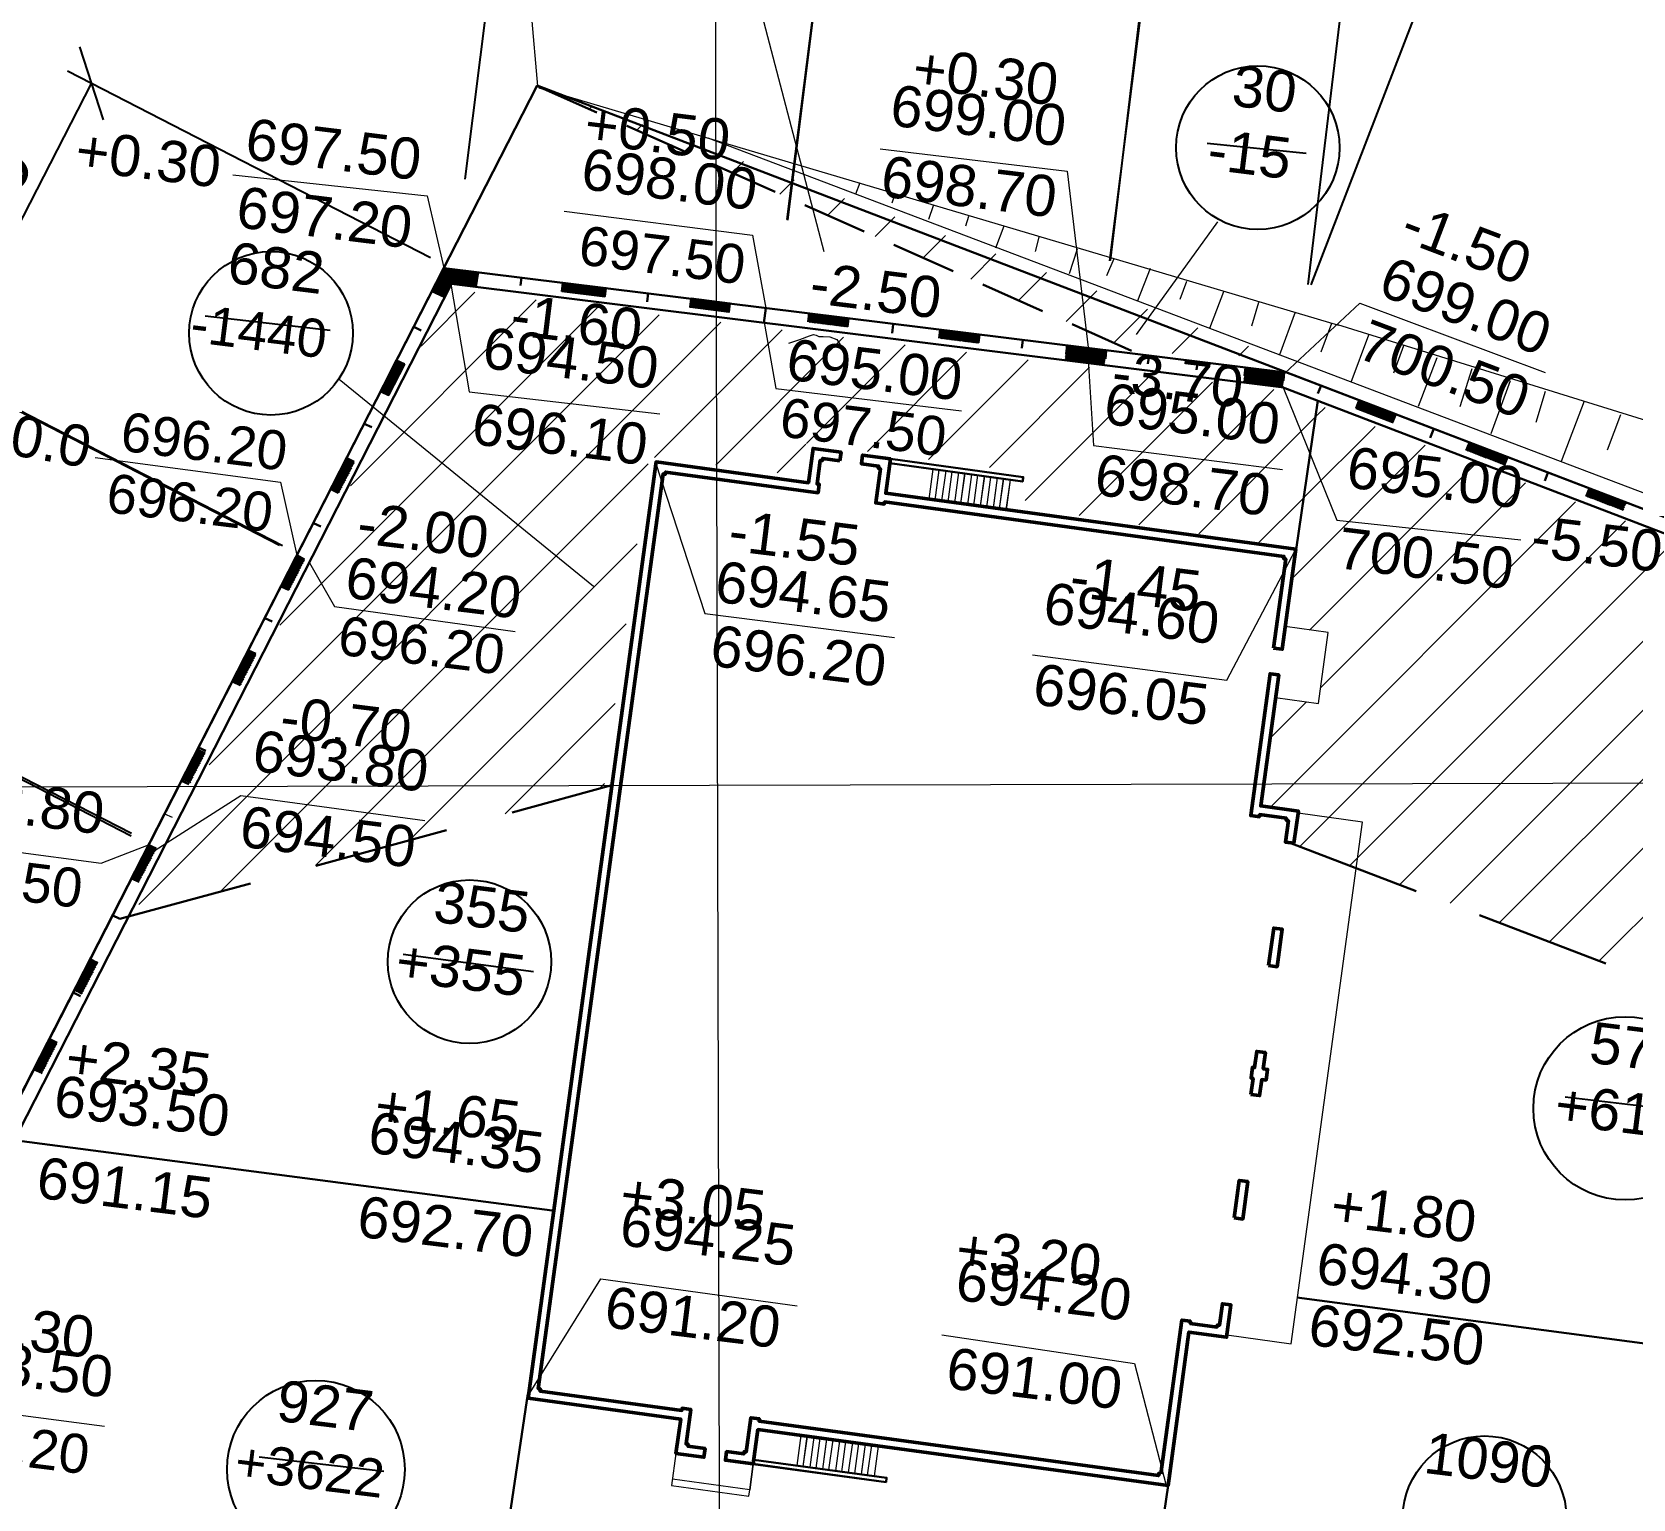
# Model space of a CAD drawing. Header units: feet. Extents: x 3381 to 1374491, y 675186 to 8751562.
# Drawn here: x 686495.4 to 686569.3, y 4375086.9 to 4375154.6 of the extents above; entities that cross this region are included whole.
import ezdxf

# ---------------------------------------------------------------- set-up
doc = ezdxf.new("R2010")
doc.units = ezdxf.units.FT
doc.header["$MEASUREMENT"] = 0
doc.header["$PDMODE"] = 34
doc.header["$PDSIZE"] = 0.01
doc.linetypes.add('DASHED2', pattern=[0.375, 0.25, -0.125])
doc.layers.get('0').update_dxf_attribs({"linetype": 'CONTINUOUS'})
doc.layers.get('Defpoints').update_dxf_attribs({"linetype": 'CONTINUOUS'})
doc.layers.add('0_Point_Point', color=7, linetype='CONTINUOUS')
doc.layers.add('yol', color=7, linetype='CONTINUOUS')
doc.layers.add('HORIZANTAL', color=24, linetype='CONTINUOUS', lineweight=13)
doc.layers.add('km setka', color=170, linetype='CONTINUOUS', lineweight=15)
doc.styles.get("Standard").update_dxf_attribs({"font": 'arial.ttf', "height": 2.5})
doc.dimstyles.new('ISO-25', dxfattribs={"dimtxt": 2.5, "dimasz": 2.5, "dimexe": 1.25, "dimexo": 0.625, "dimtad": 1, "dimtxsty": 'Standard', "dimblk": 'OBLIQUE', "dimcen": 2.5, "dimadec": 0, "dimazin": 0, "dimtfac": 1, "dimtmove": 0, "dimatfit": 3, "dimldrblk": 'OBLIQUE', "dimfxl": 1, "dimarcsym": 0})
pattern_1 = [(45, (-5.4245, 21.709), (-1.5909902577, 1.5909902577), [])]
pattern_2 = [(45, (1400.19458, -960.838317), (-0.0265165042945, 0.0265165042945), [])]

# ---------------------------------------------------------------- blocks, each defined once
blk = doc.blocks.new('_Oblique')
at = {"color": 0, "linetype": 'ByBlock', "lineweight": -2}
blk.add_line((-0.5, -0.5), (0.5, 0.5), dxfattribs=at)
blk = doc.blocks.new('*D159')
at = {"color": 0, "lineweight": -2, "transparency": 16777216}
for p, q in [((686513.836, 4375144.148), (686497.082, 4375152.764)), ((686491.355, 4375138.896), (686498.193, 4375152.193)), ((686506.998, 4375130.851), (686490.244, 4375139.468))]:
    blk.add_line(p, q, dxfattribs=at)
at = {"layer": 'Defpoints', "color": 0, "lineweight": 13, "transparency": 16777216}
for p in [(686498.193, 4375152.193), (686514.392, 4375143.862), (686507.554, 4375130.566)]:
    blk.add_point(p, dxfattribs=at)
at = {"color": 0, "lineweight": -2, "transparency": 16777216, "xscale": 2.5, "yscale": 2.5, "zscale": 2.5}
for p, rotation in [((686498.193, 4375152.193), 62.78477946189657), ((686491.355, 4375138.896), 242.7847794618966)]:
    blk.add_blockref('_Oblique', p, dxfattribs=dict(at, rotation=rotation))
at = {"color": 0, "lineweight": 13, "transparency": 16777216, "insert": (686492.936, 4375146.127), "char_height": 2.5, "attachment_point": 5, "rotation": 62.78478}
blk.add_mtext('{\\fArial|b0|i0|c238|p34;15.0}', dxfattribs=at)
blk = doc.blocks.new('*D160')
at = {"color": 0, "lineweight": -2, "transparency": 16777216}
for p, q in [((686506.864, 4375130.874), (686490.109, 4375139.49)), ((686484.383, 4375125.622), (686491.221, 4375138.919)), ((686500.026, 4375117.577), (686483.271, 4375126.194))]:
    blk.add_line(p, q, dxfattribs=at)
at = {"layer": 'Defpoints', "color": 0, "lineweight": 13, "transparency": 16777216}
for p in [(686491.221, 4375138.919), (686507.419, 4375130.588), (686500.581, 4375117.292)]:
    blk.add_point(p, dxfattribs=at)
at = {"color": 0, "lineweight": -2, "transparency": 16777216, "xscale": 2.5, "yscale": 2.5, "zscale": 2.5}
for p, rotation in [((686491.221, 4375138.919), 62.78477946189657), ((686484.383, 4375125.622), 242.7847794618966)]:
    blk.add_blockref('_Oblique', p, dxfattribs=dict(at, rotation=rotation))
at = {"color": 0, "lineweight": 13, "transparency": 16777216, "insert": (686485.963, 4375132.853), "char_height": 2.5, "attachment_point": 5, "rotation": 62.78478}
blk.add_mtext('{\\fArial|b0|i0|c238|p34;15.0}', dxfattribs=at)
blk = doc.blocks.new('*D161')
at = {"color": 0, "lineweight": -2, "transparency": 16777216}
for p, q in [((686500.024, 4375117.465), (686483.269, 4375126.081)), ((686477.543, 4375112.213), (686484.381, 4375125.509)), ((686493.186, 4375104.168), (686476.431, 4375112.784))]:
    blk.add_line(p, q, dxfattribs=at)
at = {"layer": 'Defpoints', "color": 0, "lineweight": 13, "transparency": 16777216}
for p in [(686484.381, 4375125.509), (686500.58, 4375117.179), (686493.742, 4375103.882)]:
    blk.add_point(p, dxfattribs=at)
at = {"color": 0, "lineweight": -2, "transparency": 16777216, "xscale": 2.5, "yscale": 2.5, "zscale": 2.5}
for p, rotation in [((686484.381, 4375125.509), 62.78477946189657), ((686477.543, 4375112.213), 242.7847794618966)]:
    blk.add_blockref('_Oblique', p, dxfattribs=dict(at, rotation=rotation))
at = {"color": 0, "lineweight": 13, "transparency": 16777216, "insert": (686479.124, 4375119.444), "char_height": 2.5, "attachment_point": 5, "rotation": 62.78478}
blk.add_mtext('{\\fArial|b0|i0|c238|p34;15.0}', dxfattribs=at)
blk = doc.blocks.new('*D145')
at = {"color": 0, "lineweight": -2, "transparency": 16777216}
for p, q in [((686515.425, 4375147.78), (686517.925, 4375167.661)), ((686517.769, 4375166.421), (686532.642, 4375164.55)), ((686530.297, 4375145.909), (686532.798, 4375165.79))]:
    blk.add_line(p, q, dxfattribs=at)
at = {"layer": 'Defpoints', "color": 0, "lineweight": 13, "transparency": 16777216}
for p in [(686532.642, 4375164.55), (686515.347, 4375147.16), (686530.219, 4375145.289)]:
    blk.add_point(p, dxfattribs=at)
at = {"color": 0, "lineweight": -2, "transparency": 16777216, "xscale": 2.5, "yscale": 2.5, "zscale": 2.5}
for p, rotation in [((686517.769, 4375166.421), 172.8305826996185), ((686532.642, 4375164.55), 352.8305826996184)]:
    blk.add_blockref('_Oblique', p, dxfattribs=dict(at, rotation=rotation))
at = {"color": 0, "lineweight": 13, "transparency": 16777216, "insert": (686525.443, 4375167.372), "char_height": 2.5, "attachment_point": 5, "rotation": 352.83058}
blk.add_mtext('{\\fArial|b0|i0|c238|p34;15.0}', dxfattribs=at)
blk = doc.blocks.new('*D146')
at = {"color": 0, "lineweight": -2, "transparency": 16777216}
for p, q in [((686530.313, 4375145.879), (686532.813, 4375165.76)), ((686532.657, 4375164.52), (686547.53, 4375162.649)), ((686545.185, 4375144.008), (686547.686, 4375163.89))]:
    blk.add_line(p, q, dxfattribs=at)
at = {"layer": 'Defpoints', "color": 0, "lineweight": 13, "transparency": 16777216}
for p in [(686547.53, 4375162.649), (686530.235, 4375145.259), (686545.107, 4375143.388)]:
    blk.add_point(p, dxfattribs=at)
at = {"color": 0, "lineweight": -2, "transparency": 16777216, "xscale": 2.5, "yscale": 2.5, "zscale": 2.5}
for p, rotation in [((686532.657, 4375164.52), 172.8305826996185), ((686547.53, 4375162.649), 352.8305826996184)]:
    blk.add_blockref('_Oblique', p, dxfattribs=dict(at, rotation=rotation))
at = {"color": 0, "lineweight": 13, "transparency": 16777216, "insert": (686540.331, 4375165.471), "char_height": 2.5, "attachment_point": 5, "rotation": 352.83058}
blk.add_mtext('{\\fArial|b0|i0|c238|p34;15.0}', dxfattribs=at)
blk = doc.blocks.new('*D147')
at = {"color": 0, "lineweight": -2, "transparency": 16777216}
for p, q in [((686545.209, 4375144.015), (686547.58, 4375163.746)), ((686547.431, 4375162.505), (686556.554, 4375161.409)), ((686554.331, 4375142.919), (686556.703, 4375162.65))]:
    blk.add_line(p, q, dxfattribs=at)
at = {"layer": 'Defpoints', "color": 0, "lineweight": 13, "transparency": 16777216}
for p in [(686556.554, 4375161.409), (686545.134, 4375143.395), (686554.257, 4375142.298)]:
    blk.add_point(p, dxfattribs=at)
at = {"color": 0, "lineweight": -2, "transparency": 16777216, "xscale": 2.5, "yscale": 2.5, "zscale": 2.5}
for p, rotation in [((686547.431, 4375162.505), 173.1467360086245), ((686556.554, 4375161.409), 353.1467360086245)]:
    blk.add_blockref('_Oblique', p, dxfattribs=dict(at, rotation=rotation))
at = {"color": 0, "lineweight": 13, "transparency": 16777216, "insert": (686552.219, 4375163.845), "char_height": 2.5, "width": 8.99898, "attachment_point": 5, "rotation": 353.14674}
blk.add_mtext('{\\fArial|b0|i0|c238|p34;9.0}', dxfattribs=at)
blk = doc.blocks.new('*D148')
at = {"color": 0, "lineweight": -2, "transparency": 16777216}
for p, q in [((686554.474, 4375142.893), (686561.644, 4375161.522)), ((686561.195, 4375160.355), (686586.556, 4375150.595)), ((686579.835, 4375133.132), (686587.005, 4375151.761))]:
    blk.add_line(p, q, dxfattribs=at)
at = {"layer": 'Defpoints', "color": 0, "lineweight": 13, "transparency": 16777216}
for p in [(686586.556, 4375150.595), (686554.25, 4375142.309), (686579.61, 4375132.549)]:
    blk.add_point(p, dxfattribs=at)
at = {"color": 0, "lineweight": -2, "transparency": 16777216, "xscale": 2.5, "yscale": 2.5, "zscale": 2.5}
for p, rotation in [((686561.195, 4375160.355), 158.949934295339), ((686586.556, 4375150.595), 338.949934295339)]:
    blk.add_blockref('_Oblique', p, dxfattribs=dict(at, rotation=rotation))
at = {"color": 0, "lineweight": 13, "transparency": 16777216, "insert": (686574.558, 4375157.249), "char_height": 2.5, "attachment_point": 5, "rotation": 338.94993}
blk.add_mtext('{\\fArial|b0|i0|c238|p34;27.0}', dxfattribs=at)

msp = doc.modelspace()

# ---------------------------------------------------------------- hatches: boundary and pattern name
at = {"lineweight": 15}
h = msp.add_hatch(dxfattribs=at)
h.set_pattern_fill('ANSI31', scale=18)
h.set_pattern_definition(pattern_1)
h.paths.add_polyline_path([(686518.749, 4375152.077), (686552.967, 4375139.554), (686546.331, 4375139.792)])
edge = h.paths.add_edge_path()
edge.add_line((686593.365, 4375135.213), (686576.966, 4375129.813))
h = msp.add_hatch(dxfattribs=at)
h.set_pattern_fill('ANSI31', scale=18)
h.set_pattern_definition(pattern_1)
h.paths.add_polyline_path([(686553.678, 4375117.132), (686553.867, 4375118.519), (686552.147, 4375118.855), (686552.832, 4375123.859), (686554.813, 4375123.588), (686555.26, 4375126.85), (686553.276, 4375127.121), (686554.822, 4375137.348), (686578.336, 4375128.493), (686578.644, 4375129.17), (686577.175, 4375129.881), (686594.696, 4375136.252), (686598.211, 4375137.241), (686599.973, 4375139.051), (686600.787, 4375140.509), (686601.115, 4375141.427), (686601.432, 4375143.657), (686601.354, 4375144.777), (686600.435, 4375147.436), (686616.689, 4375128.676), (686614.114, 4375130.52), (686611.471, 4375131.437), (686608.437, 4375131.561), (686606.419, 4375131.644), (686588.75, 4375125.303), (686600.113, 4375120.954), (686592.9, 4375102.089)])
at = {"lineweight": 18}
h = msp.add_hatch(dxfattribs=at)
h.set_pattern_fill('ANSI31', color=256, scale=0.3)
h.set_pattern_definition(pattern_2)
edge = h.paths.add_edge_path()
edge.add_line((686513.9, 4375142.604), (686514.45, 4375143.678))
edge.add_line((686514.45, 4375143.678), (686516.038, 4375143.482))
edge.add_line((686516.038, 4375143.482), (686515.92, 4375142.812))
edge.add_line((686515.92, 4375142.812), (686514.775, 4375142.929))
edge.add_line((686514.775, 4375142.929), (686514.478, 4375142.348))
edge.add_line((686514.478, 4375142.348), (686513.904, 4375142.611))
at = {"lineweight": 30}
h = msp.add_hatch(dxfattribs=at)
h.set_pattern_fill('ANSI31', color=256, scale=0.3)
h.set_pattern_definition(pattern_2)
edge = h.paths.add_edge_path()
edge.add_line((686519.889, 4375142.593), (686519.939, 4375142.991))
edge.add_line((686519.939, 4375142.991), (686521.925, 4375142.752))
edge.add_line((686521.925, 4375142.752), (686521.877, 4375142.361))
edge.add_line((686521.877, 4375142.361), (686519.891, 4375142.61))
at = {"lineweight": 15}
h = msp.add_hatch(dxfattribs=at)
h.set_pattern_fill('ANSI31', scale=18)
h.set_pattern_definition(pattern_1)
h.paths.add_polyline_path([(686500.116, 4375113.82), (686514.721, 4375142.695), (686552.933, 4375138.04), (686554.822, 4375137.348), (686553.689, 4375130.742), (686541.287, 4375132.629), (686541.224, 4375134.265), (686531.152, 4375135.586), (686531.089, 4375134.076), (686523.912, 4375134.957), (686521.835, 4375119.733)])
at = {"lineweight": 30}
h = msp.add_hatch(dxfattribs=at)
h.set_pattern_fill('ANSI31', color=256, scale=0.3)
h.set_pattern_definition(pattern_2)
edge = h.paths.add_edge_path()
edge.add_line((686525.856, 4375142.265), (686527.651, 4375142.04))
edge.add_line((686527.651, 4375142.04), (686527.603, 4375141.652))
edge.add_line((686527.603, 4375141.652), (686525.813, 4375141.877))
edge.add_line((686525.813, 4375141.877), (686525.855, 4375142.254))
h = msp.add_hatch(dxfattribs=at)
h.set_pattern_fill('ANSI31', color=256, scale=0.3)
h.set_pattern_definition([(45, (1405.644854, -961.530148), (-0.0265165042945, 0.0265165042945), [])])
edge = h.paths.add_edge_path()
edge.add_line((686531.307, 4375141.573), (686533.102, 4375141.348))
edge.add_line((686533.102, 4375141.348), (686533.053, 4375140.961))
edge.add_line((686533.053, 4375140.961), (686531.263, 4375141.185))
edge.add_line((686531.263, 4375141.185), (686531.305, 4375141.562))
h = msp.add_hatch(dxfattribs=at)
h.set_pattern_fill('ANSI31', color=256, scale=0.3)
h.set_pattern_definition([(45, (1411.69258, -962.278457), (-0.0265165042945, 0.0265165042945), [])])
edge = h.paths.add_edge_path()
edge.add_line((686537.354, 4375140.825), (686539.149, 4375140.6))
edge.add_line((686539.149, 4375140.6), (686539.101, 4375140.212))
edge.add_line((686539.101, 4375140.212), (686537.311, 4375140.437))
edge.add_line((686537.311, 4375140.437), (686537.353, 4375140.814))
h = msp.add_hatch(dxfattribs=at)
h.set_pattern_fill('ANSI31', color=256, scale=0.3)
h.set_pattern_definition([(45, (1417.54809, -963.002925), (-0.0265165042945, 0.0265165042945), [])])
edge = h.paths.add_edge_path()
edge.add_line((686543.21, 4375140.1), (686545.005, 4375139.875))
edge.add_line((686545.005, 4375139.875), (686544.916, 4375139.2))
edge.add_line((686544.916, 4375139.2), (686543.126, 4375139.427))
edge.add_line((686543.126, 4375139.427), (686543.209, 4375140.09))
h = msp.add_hatch(dxfattribs=at)
h.set_pattern_fill('ANSI31', color=256, scale=0.3)
h.set_pattern_definition(pattern_2)
edge = h.paths.add_edge_path()
edge.add_line((686512.262, 4375139.404), (686512.624, 4375139.233))
edge.add_line((686512.624, 4375139.233), (686511.897, 4375137.813))
edge.add_line((686511.897, 4375137.813), (686511.535, 4375137.984))
edge.add_line((686511.535, 4375137.984), (686512.253, 4375139.407))
h = msp.add_hatch(dxfattribs=at)
h.set_pattern_fill('ANSI31', color=256, scale=0.3)
h.set_pattern_definition([(45, (1425.78341, -964.008754), (-0.0265165042945, 0.0265165042945), [])])
edge = h.paths.add_edge_path()
edge.add_line((686551.445, 4375139.094), (686553.24, 4375138.869))
edge.add_line((686553.24, 4375138.869), (686553.142, 4375138.175))
edge.add_line((686553.142, 4375138.175), (686551.361, 4375138.393))
edge.add_line((686551.361, 4375138.393), (686551.444, 4375139.084))
h = msp.add_hatch(dxfattribs=at)
h.set_pattern_fill('ANSI31', color=256, scale=0.3)
h.set_pattern_definition(pattern_2)
h.paths.add_polyline_path([(686556.544, 4375137.205), (686556.693, 4375137.573), (686558.372, 4375136.93), (686558.224, 4375136.562)])
h = msp.add_hatch(dxfattribs=at)
h.set_pattern_fill('ANSI31', color=256, scale=0.3)
h.set_pattern_definition([(45, (1405.310845, -962.796393), (-0.0265165042945, 0.0265165042945), [])])
h.paths.add_polyline_path([(686561.661, 4375135.247), (686561.81, 4375135.615), (686563.489, 4375134.972), (686563.34, 4375134.604)])
h = msp.add_hatch(dxfattribs=at)
h.set_pattern_fill('ANSI31', color=256, scale=0.3)
h.set_pattern_definition([(45, (1397.886787, -965.346567), (-0.0265165042945, 0.0265165042945), [])])
edge = h.paths.add_edge_path()
edge.add_line((686509.954, 4375134.895), (686510.316, 4375134.724))
edge.add_line((686510.316, 4375134.724), (686509.589, 4375133.305))
edge.add_line((686509.589, 4375133.305), (686509.227, 4375133.476))
edge.add_line((686509.227, 4375133.476), (686509.946, 4375134.899))
h = msp.add_hatch(dxfattribs=at)
h.set_pattern_fill('ANSI31', color=256, scale=0.3)
h.set_pattern_definition([(45, (1410.82423, -964.906454), (-0.0265165042945, 0.0265165042945), [])])
h.paths.add_polyline_path([(686567.174, 4375133.137), (686567.323, 4375133.505), (686569.002, 4375132.862), (686568.853, 4375132.494)])
h = msp.add_hatch(dxfattribs=at)
h.set_pattern_fill('ANSI31', color=256, scale=0.3)
h.set_pattern_definition([(45, (1395.589645, -969.834007), (-0.0265165042945, 0.0265165042945), [])])
edge = h.paths.add_edge_path()
edge.add_line((686507.657, 4375130.408), (686508.019, 4375130.237))
edge.add_line((686508.019, 4375130.237), (686507.292, 4375128.818))
edge.add_line((686507.292, 4375128.818), (686506.93, 4375128.989))
edge.add_line((686506.93, 4375128.989), (686507.649, 4375130.412))
h = msp.add_hatch(dxfattribs=at)
h.set_pattern_fill('ANSI31', color=256, scale=0.3)
h.set_pattern_definition([(45, (1393.348723, -974.21162), (-0.0265165042945, 0.0265165042945), [])])
edge = h.paths.add_edge_path()
edge.add_line((686505.416, 4375126.03), (686505.778, 4375125.859))
edge.add_line((686505.778, 4375125.859), (686505.051, 4375124.44))
edge.add_line((686505.051, 4375124.44), (686504.689, 4375124.611))
edge.add_line((686504.689, 4375124.611), (686505.408, 4375126.034))
at = {"lineweight": 18}
h = msp.add_hatch(dxfattribs=at)
h.set_pattern_fill('ANSI31', color=256, scale=0.3)
h.set_pattern_definition([(45, (1391.02652, -978.74802), (-0.0265165042945, 0.0265165042945), [])])
edge = h.paths.add_edge_path()
edge.add_line((686503.094, 4375121.494), (686503.456, 4375121.323))
edge.add_line((686503.456, 4375121.323), (686502.729, 4375119.904))
edge.add_line((686502.729, 4375119.904), (686502.367, 4375120.075))
edge.add_line((686502.367, 4375120.075), (686503.085, 4375121.498))
h = msp.add_hatch(dxfattribs=at)
h.set_pattern_fill('ANSI31', color=256, scale=0.3)
h.set_pattern_definition([(45, (1388.736178, -983.222174), (-0.0265165042945, 0.0265165042945), [])])
edge = h.paths.add_edge_path()
edge.add_line((686500.803, 4375117.02), (686501.165, 4375116.849))
edge.add_line((686501.165, 4375116.849), (686500.38, 4375115.351))
edge.add_line((686500.38, 4375115.351), (686500.036, 4375115.513))
edge.add_line((686500.036, 4375115.513), (686500.795, 4375117.024))
h = msp.add_hatch(dxfattribs=at)
h.set_pattern_fill('ANSI31', color=256, scale=0.3)
h.set_pattern_definition([(45, (1386.034378, -988.490107), (-0.0265165042945, 0.0265165042945), [])])
edge = h.paths.add_edge_path()
edge.add_line((686498.102, 4375111.752), (686498.463, 4375111.581))
edge.add_line((686498.463, 4375111.581), (686497.737, 4375110.162))
edge.add_line((686497.737, 4375110.162), (686497.375, 4375110.333))
edge.add_line((686497.375, 4375110.333), (686498.093, 4375111.756))
at = {"lineweight": 30}
h = msp.add_hatch(dxfattribs=at)
h.set_pattern_fill('ANSI31', color=256, scale=0.3)
h.set_pattern_definition([(45, (1384.168385, -992.145304), (-0.0265165042945, 0.0265165042945), [])])
edge = h.paths.add_edge_path()
edge.add_line((686496.236, 4375108.097), (686496.597, 4375107.926))
edge.add_line((686496.597, 4375107.926), (686495.871, 4375106.506))
edge.add_line((686495.871, 4375106.506), (686495.509, 4375106.677))
edge.add_line((686495.509, 4375106.677), (686496.227, 4375108.1))

# ---------------------------------------------------------------- linework, layer by layer
at = {"color": 7, "lineweight": 30}
for p, q in [((686494.615, 4375103.44), (686519.452, 4375100.183)), ((686553.802, 4375096.177), (686588.435, 4375091.584))]:
    msp.add_line(p, q, dxfattribs=at)
at = {"color": 7, "lineweight": 18}
for points in [[(686510.768, 4375159.378), (686518.47, 4375155.416), (686518.773, 4375152.066)], [(686528.879, 4375156.305), (686531.984, 4375144.442)], [(686518.823, 4375151.984), (686555.735, 4375141.033)], [(686577.009, 4375130.57), (686526.637, 4375149.664)], [(686534.579, 4375149.177), (686543.208, 4375148.15), (686544.183, 4375140.015)], [(686504.716, 4375147.98), (686513.681, 4375147.002), (686514.447, 4375143.688)], [(686533.645, 4375147.609), (686533.444, 4375147.078)], [(686535.256, 4375147.1), (686535.12, 4375146.662)], [(686537.028, 4375146.54), (686536.818, 4375145.908)], [(686520.005, 4375146.305), (686528.688, 4375145.192), (686529.309, 4375141.829)], [(686538.652, 4375146.045), (686538.517, 4375145.609)], [(686550.152, 4375145.81), (686546.388, 4375140.604)], [(686540.285, 4375145.608), (686539.899, 4375144.584)], [(686541.896, 4375145.099), (686541.737, 4375144.44)], [(686543.668, 4375144.538), (686543.308, 4375143.408)], [(686513.9, 4375142.604), (686514.45, 4375143.678), (686516.038, 4375143.482), (686515.92, 4375142.812), (686514.775, 4375142.929), (686514.478, 4375142.348), (686513.904, 4375142.611)], [(686545.361, 4375144.092), (686545.025, 4375143.317)], [(686547.04, 4375143.645), (686546.461, 4375142.153)], [(686514.775, 4375142.929), (686515.608, 4375137.969), (686524.411, 4375136.954)], [(686548.721, 4375143.057), (686548.413, 4375142.219)], [(686550.422, 4375142.575), (686549.782, 4375140.886)], [(686552.046, 4375142.08), (686551.71, 4375140.999)], [(686553.732, 4375141.644), (686553.011, 4375139.672)], [(686553.251, 4375138.83), (686556.718, 4375142.058), (686565.271, 4375138.856)], [(686529.218, 4375141.248), (686529.76, 4375138.116), (686538.332, 4375137.086)], [(686555.413, 4375141.118), (686554.922, 4375139.788)], [(686555.69, 4375141.064), (686576.974, 4375134.448)], [(686557.115, 4375140.574), (686556.308, 4375138.394)], [(686558.739, 4375140.079), (686558.272, 4375138.827)], [(686544.173, 4375139.416), (686544.423, 4375135.491), (686553.145, 4375134.38)], [(686560.267, 4375139.537), (686559.408, 4375137.279)], [(686509.617, 4375138.55), (686521.354, 4375128.997)], [(686561.878, 4375139.028), (686561.332, 4375137.273)], [(686563.65, 4375138.468), (686562.755, 4375136.019)], [(686553.185, 4375138.167), (686555.656, 4375132.048), (686564.142, 4375131.131)], [(686565.274, 4375137.973), (686564.846, 4375136.553)], [(686567.065, 4375137.536), (686566.006, 4375134.741)], [(686568.738, 4375136.905), (686568.131, 4375135.272)], [(686498.363, 4375134.935), (686506.915, 4375133.798), (686507.657, 4375130.419)], [(686524.22, 4375134.698), (686526.483, 4375127.742), (686535.236, 4375126.631)], [(686541.615, 4375125.825), (686550.579, 4375124.651), (686553.753, 4375130.675)], [(686508.248, 4375130.069), (686509.406, 4375128.053), (686517.735, 4375126.902)], [(686501.132, 4375116.815), (686505.073, 4375119.335), (686513.564, 4375118.177)], [(686501.563, 4375118.492), (686501.906, 4375118.33)], [(686490.281, 4375117.315), (686498.639, 4375116.217), (686500.82, 4375117.057)], [(686518.271, 4375091.543), (686521.694, 4375097.032), (686530.755, 4375095.785)], [(686537.432, 4375094.457), (686546.322, 4375093.137), (686547.786, 4375087.499)], [(686487.772, 4375090.101), (686490.562, 4375091.314), (686498.784, 4375090.239)]]:
    msp.add_lwpolyline(points, dxfattribs=at)
at = {"color": 7, "lineweight": 30}
for points in [[(686587.738, 4375125.69), (686600.113, 4375120.954), (686567.971, 4375039.594), (686475.565, 4375067.718), (686518.756, 4375152.091), (686587.738, 4375125.69)], [(686479.398, 4375075.205), (686514.45, 4375143.678)], [(686480.477, 4375075.755), (686514.796, 4375142.951)], [(686516.035, 4375143.478), (686515.92, 4375142.812)], [(686518.024, 4375143.241), (686517.982, 4375142.869)], [(686519.939, 4375142.991), (686519.889, 4375142.593)], [(686519.889, 4375142.593), (686519.939, 4375142.991), (686521.925, 4375142.752), (686521.877, 4375142.361), (686519.891, 4375142.61)], [(686513.899, 4375142.604), (686514.485, 4375142.337)], [(686521.922, 4375142.731), (686521.881, 4375142.359)], [(686523.872, 4375142.515), (686523.822, 4375142.116)], [(686525.856, 4375142.265), (686527.651, 4375142.04), (686527.603, 4375141.652), (686525.813, 4375141.877), (686525.855, 4375142.254)], [(686525.855, 4375142.254), (686525.813, 4375141.882)], [(686527.651, 4375142.038), (686527.601, 4375141.64)], [(686529.309, 4375141.829), (686529.218, 4375141.136)], [(686531.304, 4375141.587), (686531.254, 4375141.188)], [(686513.062, 4375140.957), (686513.405, 4375140.795)], [(686533.115, 4375141.335), (686533.073, 4375140.963)], [(686535.181, 4375141.069), (686535.131, 4375140.67)], [(686537.352, 4375140.838), (686537.302, 4375140.44)], [(686539.163, 4375140.587), (686539.121, 4375140.215)], [(686541.164, 4375140.36), (686541.123, 4375139.978)], [(686543.208, 4375140.114), (686543.158, 4375139.715)], [(686544.183, 4375140.015), (686544.136, 4375139.613)], [(686512.262, 4375139.404), (686512.624, 4375139.233), (686511.897, 4375137.813), (686511.535, 4375137.984), (686512.253, 4375139.407)], [(686512.253, 4375139.407), (686512.597, 4375139.245)], [(686545.018, 4375139.862), (686544.977, 4375139.491)], [(686546.988, 4375139.637), (686546.941, 4375139.259)], [(686549.233, 4375139.357), (686549.185, 4375138.976)], [(686551.444, 4375139.089), (686551.398, 4375138.709)], [(686553.229, 4375138.873), (686553.197, 4375138.489)], [(686553.305, 4375138.868), (686578.623, 4375129.179)], [(686511.554, 4375137.975), (686511.897, 4375137.813)], [(686553.055, 4375138.214), (686578.372, 4375128.525)], [(686554.936, 4375138.253), (686554.786, 4375137.88)], [(686554.775, 4375137.556), (686553.772, 4375130.694)], [(686556.695, 4375137.577), (686556.541, 4375137.196)], [(686556.544, 4375137.205), (686556.693, 4375137.573), (686558.372, 4375136.93), (686558.224, 4375136.562), (686556.544, 4375137.205)], [(686510.774, 4375136.487), (686511.117, 4375136.325)], [(686558.36, 4375136.9), (686558.21, 4375136.528)], [(686560.119, 4375136.224), (686559.965, 4375135.844)], [(686561.771, 4375135.624), (686561.621, 4375135.252)], [(686509.965, 4375134.897), (686510.308, 4375134.735)], [(686563.53, 4375134.948), (686563.376, 4375134.568)], [(686565.399, 4375134.232), (686565.249, 4375133.86)], [(686509.232, 4375133.466), (686509.575, 4375133.304)], [(686567.316, 4375133.515), (686567.162, 4375133.135)], [(686508.434, 4375131.907), (686508.777, 4375131.744)], [(686507.657, 4375130.419), (686508.023, 4375130.224)], [(686506.937, 4375128.983), (686507.281, 4375128.821)], [(686506.181, 4375127.524), (686506.524, 4375127.362)], [(686505.425, 4375126.029), (686505.768, 4375125.867)], [(686504.69, 4375124.603), (686505.048, 4375124.433)], [(686503.127, 4375121.559), (686503.47, 4375121.397)], [(686502.343, 4375120.02), (686502.686, 4375119.858)], [(686500.82, 4375117.057), (686501.174, 4375116.876)], [(686500.036, 4375115.513), (686500.38, 4375115.351)], [(686499.136, 4375113.82), (686499.498, 4375113.639)], [(686498.118, 4375111.789), (686498.472, 4375111.608)], [(686497.335, 4375110.245), (686497.678, 4375110.083)], [(686496.234, 4375108.103), (686496.597, 4375107.919)], [(686495.521, 4375106.727), (686495.864, 4375106.565)], [(686518.32, 4375091.726), (686515.213, 4375070.848)], [(686547.868, 4375087.508), (686544.796, 4375066.491)]]:
    msp.add_lwpolyline(points, dxfattribs=at)
at = {"color": 7, "linetype": 'DASHED2', "lineweight": 30, "ltscale": 12}
msp.add_lwpolyline([(686518.773, 4375152.066), (686546.331, 4375139.792)], dxfattribs=at)
at = {"color": 7, "lineweight": 25}
for points in [[(686549.671, 4375149.43), (686554.242, 4375148.979)], [(686503.439, 4375141.467), (686509.194, 4375140.803)], [(686512.575, 4375112.01), (686518.586, 4375111.211)], [(686566.187, 4375105.427), (686571.942, 4375104.764)], [(686505.926, 4375088.821), (686511.682, 4375088.157)]]:
    msp.add_lwpolyline(points, dxfattribs=at)
at = {"color": 7, "lineweight": 30, "elevation": 701.242}
for points in [[(686514.457, 4375143.675), (686553.297, 4375138.859)], [(686514.796, 4375142.951), (686553.211, 4375138.165)]]:
    msp.add_lwpolyline(points, dxfattribs=at)
at = {"color": 7, "lineweight": 50}
for points in [[(686532.722, 4375134.779), (686532.777, 4375135.175), (686531.489, 4375135.351), (686531.272, 4375133.765), (686524.237, 4375134.726), (686518.34, 4375091.526), (686525.375, 4375090.566), (686525.158, 4375088.981), (686526.446, 4375088.805), (686526.501, 4375089.201), (686525.708, 4375089.309), (686525.721, 4375089.409), (686525.622, 4375089.422), (686525.839, 4375091.008), (686525.442, 4375091.062), (686525.429, 4375090.962), (686518.89, 4375091.855), (686518.903, 4375091.954), (686518.804, 4375091.968), (686524.566, 4375134.176), (686524.665, 4375134.163), (686524.679, 4375134.262), (686531.713, 4375133.302), (686531.767, 4375133.698), (686531.668, 4375133.711), (686531.817, 4375134.801), (686531.916, 4375134.788), (686531.93, 4375134.887), (686532.722, 4375134.779)], [(686552.738, 4375126.142), (686553.135, 4375126.088), (686553.763, 4375130.695), (686534.839, 4375133.279), (686535.055, 4375134.864), (686533.767, 4375135.04), (686533.713, 4375134.643), (686534.506, 4375134.535), (686534.492, 4375134.436), (686534.591, 4375134.423), (686534.375, 4375132.837), (686534.771, 4375132.783), (686534.785, 4375132.882), (686553.214, 4375130.366), (686553.2, 4375130.267), (686553.3, 4375130.254), (686552.738, 4375126.142)], [(686553.678, 4375117.132), (686553.881, 4375118.618), (686552.147, 4375118.855), (686552.972, 4375124.899), (686552.576, 4375124.953), (686551.683, 4375118.414), (686552.08, 4375118.36), (686552.093, 4375118.459), (686553.332, 4375118.29), (686553.318, 4375118.191), (686553.417, 4375118.177), (686553.282, 4375117.186), (686553.678, 4375117.132)], [(686547.536, 4375088.045), (686548.504, 4375095.13), (686548.901, 4375095.076), (686548.887, 4375094.976), (686550.126, 4375094.807), (686550.139, 4375094.906), (686550.239, 4375094.893), (686550.374, 4375095.884), (686550.77, 4375095.83), (686550.567, 4375094.344), (686548.833, 4375094.58), (686547.866, 4375087.496), (686528.942, 4375090.079), (686528.725, 4375088.494), (686527.437, 4375088.67), (686527.491, 4375089.066), (686528.284, 4375088.958), (686528.298, 4375089.057), (686528.397, 4375089.043), (686528.613, 4375090.629), (686529.009, 4375090.575), (686528.996, 4375090.475), (686547.425, 4375087.96), (686547.438, 4375088.059), (686547.536, 4375088.045)]]:
    msp.add_lwpolyline(points, dxfattribs=at)
at = {"color": 7, "lineweight": 30}
for points in [[(686535.028, 4375134.666), (686535.055, 4375134.864), (686541.184, 4375134.027), (686541.157, 4375133.829)], [(686535.031, 4375134.667), (686535.058, 4375134.865), (686541.186, 4375134.028), (686541.159, 4375133.83)], [(686528.725, 4375088.494), (686528.752, 4375088.692), (686534.881, 4375087.855), (686534.854, 4375087.657)], [(686528.725, 4375088.493), (686528.752, 4375088.691), (686534.881, 4375087.854), (686534.854, 4375087.656)]]:
    msp.add_lwpolyline(points, close=True, dxfattribs=at)
at = {"color": 7, "lineweight": 20}
for points in [[(686540.577, 4375133.908), (686540.388, 4375132.521), (686540.09, 4375132.562), (686540.28, 4375133.949), (686539.982, 4375133.989), (686539.793, 4375132.602), (686539.496, 4375132.643), (686539.685, 4375134.03), (686539.388, 4375134.071), (686539.199, 4375132.684), (686538.901, 4375132.724), (686539.091, 4375134.111), (686538.793, 4375134.152), (686538.604, 4375132.765), (686538.307, 4375132.805), (686538.496, 4375134.192), (686538.199, 4375134.233), (686538.01, 4375132.846), (686537.713, 4375132.886), (686537.902, 4375134.274), (686537.604, 4375134.314), (686537.415, 4375132.927), (686537.118, 4375132.968), (686537.307, 4375134.355), (686537.01, 4375134.395), (686536.821, 4375133.008)], [(686540.579, 4375133.909), (686540.39, 4375132.522), (686540.092, 4375132.563), (686540.282, 4375133.95), (686539.985, 4375133.991), (686539.795, 4375132.603), (686539.498, 4375132.644), (686539.687, 4375134.031), (686539.39, 4375134.072), (686539.201, 4375132.685), (686538.903, 4375132.725), (686539.093, 4375134.112), (686538.796, 4375134.153), (686538.606, 4375132.766), (686538.309, 4375132.806), (686538.498, 4375134.194), (686538.201, 4375134.234), (686538.012, 4375132.847), (686537.715, 4375132.888), (686537.904, 4375134.275), (686537.607, 4375134.315), (686537.417, 4375132.928), (686537.12, 4375132.969), (686537.309, 4375134.356), (686537.012, 4375134.397), (686536.823, 4375133.009)], [(686552.83, 4375123.859), (686554.812, 4375123.588), (686555.258, 4375126.858), (686553.277, 4375127.128)], [(686552.832, 4375123.859), (686554.813, 4375123.588), (686555.26, 4375126.858), (686553.278, 4375127.129)], [(686550.581, 4375094.446), (686553.554, 4375094.04), (686556.84, 4375118.113), (686553.868, 4375118.519)], [(686530.923, 4375089.81), (686530.734, 4375088.423), (686531.031, 4375088.383), (686531.22, 4375089.77), (686531.518, 4375089.729), (686531.328, 4375088.342), (686531.626, 4375088.301), (686531.815, 4375089.688), (686532.112, 4375089.648), (686531.923, 4375088.261), (686532.22, 4375088.22), (686532.409, 4375089.607), (686532.707, 4375089.567), (686532.517, 4375088.18), (686532.814, 4375088.139), (686533.004, 4375089.526), (686533.301, 4375089.486), (686533.112, 4375088.098), (686533.409, 4375088.058), (686533.598, 4375089.445), (686533.896, 4375089.404), (686533.706, 4375088.017), (686534.003, 4375087.977), (686534.193, 4375089.364), (686534.49, 4375089.323), (686534.301, 4375087.936)], [(686530.923, 4375089.809), (686530.734, 4375088.421), (686531.031, 4375088.381), (686531.221, 4375089.768), (686531.518, 4375089.727), (686531.328, 4375088.34), (686531.626, 4375088.3), (686531.815, 4375089.687), (686532.112, 4375089.646), (686531.923, 4375088.259), (686532.22, 4375088.219), (686532.41, 4375089.606), (686532.707, 4375089.565), (686532.517, 4375088.178), (686532.815, 4375088.137), (686533.004, 4375089.525), (686533.301, 4375089.484), (686533.112, 4375088.097), (686533.409, 4375088.056), (686533.598, 4375089.443), (686533.896, 4375089.403), (686533.706, 4375088.016), (686534.004, 4375087.975), (686534.193, 4375089.362), (686534.49, 4375089.322), (686534.301, 4375087.935)], [(686525.158, 4375088.983), (686524.955, 4375087.496), (686528.522, 4375087.009), (686528.563, 4375087.307), (686528.725, 4375088.496), (686528.563, 4375087.307), (686524.996, 4375087.794)], [(686525.158, 4375088.981), (686524.955, 4375087.495), (686528.522, 4375087.008), (686528.563, 4375087.305), (686528.725, 4375088.494), (686528.563, 4375087.305), (686524.996, 4375087.792)]]:
    msp.add_lwpolyline(points, dxfattribs=at)
at = {"color": 7, "linetype": 'DASHED2', "lineweight": 30, "ltscale": 25}
for points in [[(686499.498, 4375113.639), (686522.201, 4375119.807)], [(686553.48, 4375117.159), (686592.511, 4375102.237)]]:
    msp.add_lwpolyline(points, dxfattribs=at)
at = {"color": 1, "lineweight": 30}
for points in [[(686500.828, 4375117.041), (686501.165, 4375116.885)], [(686498.127, 4375111.773), (686498.463, 4375111.617)]]:
    msp.add_lwpolyline(points, dxfattribs=at)
at = {"color": 7, "lineweight": 50}
for points in [[(686552.504, 4375111.489), (686552.741, 4375113.223), (686553.137, 4375113.169), (686552.9, 4375111.435)], [(686551.693, 4375105.544), (686551.794, 4375106.287), (686551.695, 4375106.301), (686551.763, 4375106.796), (686551.862, 4375106.783), (686551.963, 4375107.526), (686552.359, 4375107.472), (686552.258, 4375106.729), (686552.456, 4375106.702), (686552.388, 4375106.206), (686552.19, 4375106.233), (686552.089, 4375105.49)], [(686550.915, 4375099.847), (686551.152, 4375101.581), (686551.548, 4375101.527), (686551.311, 4375099.793)]]:
    msp.add_lwpolyline(points, close=True, dxfattribs=at)
at = {"layer": '0_Point_Point'}
for p in [(686531.475, 4375140.175, 696.249), (686498.628, 4375118.601, 694.885)]:
    msp.add_point(p, dxfattribs=at)
at = {"layer": 'HORIZANTAL', "color": 16, "linetype": 'Continuous', "lineweight": 20, "elevation": 696.5}
msp.add_lwpolyline([(686530.36, 4375140.201), (686530.87, 4375140.377), (686531.317, 4375140.544), (686531.504, 4375140.608), (686531.63, 4375140.571), (686531.756, 4375140.521), (686531.949, 4375140.517), (686532.265, 4375140.497), (686532.583, 4375140.38), (686532.769, 4375140.086), (686532.871, 4375139.902)], dxfattribs=at)
at = {"layer": 'km setka', "flags": 128}
for points in [[(686526.934, 4375170.299), (686527.277, 4375039.874)], [(686461.801, 4375119.666), (686636.992, 4375120.075)]]:
    msp.add_lwpolyline(points, dxfattribs=at)
at = {"layer": 'yol', "color": 7, "linetype": 'Continuous', "lineweight": 25}
for centre, radius in [((686552.009, 4375149.227), 3.773), ((686506.47, 4375140.665), 3.773), ((686515.633, 4375111.666), 3.773), ((686568.957, 4375104.903), 4.229), ((686508.542, 4375088.246), 4.102), ((686562.473, 4375086.013), 3.773)]:
    msp.add_circle(centre, radius, dxfattribs=at)

# ---------------------------------------------------------------- texts
at = {"lineweight": 9, "attachment_point": 1}
for s, insert, char_height, width, rotation in [('{\\fArial|b0|i0|c238|p34;\\H1.05556x;+0.30} ', (686536.234, 4375153.878), 1.8, 11.57761, 352.95791), ('{\\fArial|b0|i0|c238|p34;\\H0.63583x;30} ', (686550.976, 4375153.06), 2.98821, 13.1245, 352.95791), ('{\\fArial|b0|i0|c238|p34;\\H0.72079x;699.00} ', (686535.207, 4375152.151), 2.63601, 11.57761, 352.95791), ('{\\fArial|b0|i0|c238|p34;\\H1.05556x;+0.50} ', (686521.094, 4375151.317), 1.8, 11.57761, 352.95791), ('{\\fArial|b0|i0|c238|p34;\\H1.05556x;697.50} ', (686505.449, 4375150.598), 1.8, 11.57761, 352.95791), ('{\\fArial|b0|i0|c238|p34;\\H1.05556x;+0.30} ', (686497.597, 4375150.083), 1.8, 11.57761, 352.95791), ('{\\fArial|b0|i0|c238|p34;\\H0.63583x;-15} ', (686549.849, 4375150.121), 2.98821, 13.1245, 352.95791), ('{\\fArial|b0|i0|c238|p34;\\H0.72079x;698.00} ', (686520.95, 4375149.217), 2.63601, 11.57761, 352.95791), ('{\\fArial|b0|i0|c238|p34;\\H1.05556x;698.7\\fArial|b0|i0|c204|p34;0} ', (686534.775, 4375148.876), 1.8, 11.57761, 352.95791), ('{\\fArial|b0|i0|c238|p34;\\H1.05556x;697.2\\fArial|b0|i0|c204|p34;0} ', (686505.03, 4375147.456), 1.8, 11.57761, 352.95791), ('{\\fArial|b0|i0|c238|p34;-1.50} ', (686559.158, 4375146.776, 700.5), 1.9, 13.1245, 339.20516), ('{\\fArial|b0|i0|c238|p34;697.5}0 ', (686520.824, 4375145.642), 1.8, 11.57761, 352.95791), ('{\\fArial|b0|i0|c238|p34;\\H0.63583x;682} ', (686504.625, 4375144.898), 2.98821, 13.1245, 352.95791), ('{\\fArial|b0|i0|c238|p34;\\H1.05556x;-2.50} ', (686531.498, 4375143.96), 1.8, 11.57761, 352.95791), ('{\\fArial|b0|i0|c238|p34;699.00} ', (686558.149, 4375144.255, 700.5), 1.9, 13.1245, 339.20516), ('{\\fArial|b0|i0|c238|p34;\\H1.05556x;-1.60} ', (686517.691, 4375142.491), 1.8, 11.57761, 352.95791), ('{\\fArial|b0|i0|c238|p34;\\H0.63583x;-1440} ', (686502.898, 4375142.02), 2.76575, 12.14742, 352.95791), ('{\\fArial|b0|i0|c238|p34;\\H0.72079x;694.50} ', (686516.4, 4375140.96), 2.63601, 11.57761, 352.95791), ('{\\fArial|b0|i0|c238|p34;700.50}', (686557.165, 4375141.353, 700.5), 1.9, 13.1245, 339.20516), ('{\\fArial|b0|i0|c238|p34;695.00} ', (686530.412, 4375140.429), 1.9, 11.57761, 352.95791), ('{\\fArial|b0|i0|c238|p34;\\H1.05556x;-3.70} ', (686545.432, 4375139.846), 1.8, 11.57761, 352.95791), ('{\\fArial|b0|i0|c238|p34;697.50}', (686530.102, 4375137.706), 1.8, 11.57761, 352.95791), ('{\\fArial|b0|i0|c238|p34;\\H0.72079x;695.00} ', (686545.071, 4375138.385), 2.63601, 11.57761, 352.95791), ('{\\fArial|b0|i0|c238|p34;696.2}0 ', (686499.683, 4375137.044), 1.8, 11.57761, 352.95791), ('{\\fArial|b0|i0|c238|p34;\\H1.05556x;696.1\\fArial|b0|i0|c204|p34;0} ', (686515.897, 4375137.45), 1.8, 11.57761, 352.95791), ('{\\fArial|b0|i0|c238|p34;0.0} ', (686494.664, 4375136.947), 1.9, 13.1245, 350.18013), ('{\\fArial|b0|i0|c238|p34;698.70}', (686544.639, 4375135.109), 1.9, 11.57761, 352.95791), ('{\\fArial|b0|i0|c238|p34;\\H0.63583x;695.00} ', (686556.27, 4375135.45), 2.98821, 13.1245, 352.95791), ('{\\fArial|b0|i0|c238|p34;696.2}0 ', (686499.022, 4375134.211), 1.8, 11.57761, 352.95791), ('{\\fArial|b0|i0|c238|p34;\\H1.05556x;-2.00} ', (686510.607, 4375132.885), 1.8, 11.57761, 352.95791), ('{\\fArial|b0|i0|c238|p34;\\H1.05556x;-1.55} ', (686527.745, 4375132.535), 1.8, 11.57761, 352.95791), ('{\\fArial|b0|i0|c238|p34;\\H1.05556x;-5.50} ', (686564.78, 4375132.263), 1.8, 11.57761, 352.95791), ('{\\fArial|b0|i0|c238|p34;700.50} ', (686555.85, 4375131.724), 1.9, 13.1245, 352.95791), ('{\\fArial|b0|i0|c238|p34;694.20} ', (686510.06, 4375130.366), 1.9, 11.57761, 352.95791), ('{\\fArial|b0|i0|c238|p34;694.65} ', (686527.118, 4375130.175), 1.9, 11.57761, 352.95791), ('{\\fArial|b0|i0|c238|p34;\\H1.05556x;-1.45} ', (686543.494, 4375130.419), 1.8, 11.57761, 352.95791), ('{\\fArial|b0|i0|c238|p34;\\H0.63583x;694.60} ', (686542.275, 4375129.185), 2.98821, 13.1245, 352.95791), ('{\\fArial|b0|i0|c238|p34;696.2}0 ', (686509.714, 4375127.638), 1.8, 11.57761, 352.95791), ('{\\fArial|b0|i0|c238|p34;\\H1.26667x;696.2\\fArial|b0|i0|c204|p34;0} ', (686526.903, 4375127.22), 1.5, 11.57761, 352.95791), ('{\\fArial|b0|i0|c238|p34;\\H1.26667x;696.05} ', (686541.794, 4375125.441), 1.5, 13.1245, 352.95791), ('{\\fArial|b0|i0|c238|p34;\\H1.05556x;-0.70} ', (686507.05, 4375123.954), 1.8, 11.57761, 352.95791), ('{\\fArial|b0|i0|c238|p34;\\H0.72079x;693.80} ', (686505.778, 4375122.372), 2.63601, 11.57761, 352.95791), ('{\\fArial|b0|i0|c238|p34;\\H0.72079x;693.80} ', (686490.821, 4375120.418), 2.63601, 11.57761, 352.95791), ('{\\fArial|b0|i0|c238|p34;694.5}0 ', (686505.192, 4375118.879), 1.9, 11.57761, 352.95791), ('{\\fArial|b0|i0|c238|p34;694.50} ', (686490.237, 4375116.865), 1.8, 11.57761, 352.95791), ('{\\fArial|b0|i0|c238|p34;\\H0.63583x;355} ', (686514.131, 4375115.406), 2.98821, 13.1245, 352.95791), ('{\\fArial|b0|i0|c238|p34;\\H0.63583x;+355} ', (686512.379, 4375112.674), 2.98821, 13.1245, 352.95791), ('{\\fArial|b0|i0|c238|p34;\\H0.63583x;570} ', (686567.473, 4375108.907), 2.98821, 13.1245, 352.95791), ('{\\fArial|b0|i0|c238|p34;\\H1.05556x;+2.35} ', (686497.142, 4375108.219), 1.8, 11.57761, 352.95791), ('{\\fArial|b0|i0|c238|p34;\\H0.72079x;693.50} ', (686496.607, 4375106.447), 2.63601, 11.57761, 352.95791), ('{\\fArial|b0|i0|c238|p34;\\H1.05556x;+1.65} ', (686511.412, 4375106.017), 1.8, 11.57761, 352.95791), ('{\\fArial|b0|i0|c238|p34;\\H0.63583x;+613} ', (686565.867, 4375106.064), 2.98821, 13.1245, 352.95791), ('{\\fArial|b0|i0|c238|p34;\\H0.63583x;694.35} ', (686511.113, 4375104.76), 2.98821, 13.1245, 352.95791), ('{\\fArial|b0|i0|c238|p34;691.15} ', (686495.814, 4375102.677), 1.9, 11.57761, 352.95791), ('{\\fArial|b0|i0|c238|p34;\\H1.05556x;+3.05} ', (686522.734, 4375101.907), 1.8, 11.57761, 352.95791), ('{\\fArial|b0|i0|c238|p34;\\H0.86364x;692.7\\fArial|b0|i0|c204|p34;0} ', (686510.61, 4375100.885), 2.2, 13.1245, 352.95791), ('{\\fArial|b0|i0|c238|p34;\\H1.05556x;+1.80} ', (686555.529, 4375101.397), 1.8, 11.57761, 352.95791), ('{\\fArial|b0|i0|c238|p34;\\H0.63583x;694.25} ', (686522.729, 4375100.49), 2.98821, 13.1245, 352.95791), ('{\\fArial|b0|i0|c238|p34;\\H1.05556x;+3.20} ', (686538.226, 4375099.377), 1.8, 11.57761, 352.95791), ('{\\fArial|b0|i0|c238|p34;694.30} ', (686554.867, 4375098.723), 1.9, 13.1245, 352.95791), ('{\\fArial|b0|i0|c238|p34;\\H0.63583x;694.20} ', (686538.224, 4375097.964), 2.98821, 13.1245, 352.95791), ('{\\fArial|b0|i0|c238|p34;\\H0.86364x;691.2\\fArial|b0|i0|c204|p34;0} ', (686522.028, 4375096.707), 2.2, 13.1245, 352.95791), ('{\\fArial|b0|i0|c238|p34;\\H1.05556x;+4.30}', (686491.75, 4375096.083), 1.8, 11.57761, 352.95791), ('{\\fArial|b0|i0|c238|p34;\\H0.86364x;692.5\\fArial|b0|i0|c204|p34;0} ', (686554.501, 4375095.889), 2.2, 13.1245, 352.95791), ('{\\fArial|b0|i0|c238|p34;\\H0.72079x;693.50} ', (686491.22, 4375094.418), 2.63601, 11.57761, 352.95791), ('{\\fArial|b0|i0|c238|p34;691.00} ', (686537.79, 4375093.886), 1.9, 13.1245, 352.95791), ('{\\fArial|b0|i0|c238|p34;\\H0.63583x;927} ', (686506.893, 4375092.385), 2.98821, 13.1245, 352.95791), ('{\\fArial|b0|i0|c238|p34;689.20} ', (686490.554, 4375090.74), 1.8, 11.57761, 352.95791), ('{\\fArial|b0|i0|c238|p34;\\H0.63583x;1090} ', (686559.842, 4375089.976), 2.98821, 13.1245, 352.95791), ('{\\fArial|b0|i0|c238|p34;\\H0.63583x;+3622} ', (686504.945, 4375089.516), 2.76575, 12.14742, 352.95791)]:
    msp.add_mtext(s, dxfattribs=dict(at, insert=insert, char_height=char_height, width=width, rotation=rotation))

# ---------------------------------------------------------------- dimensions: what is measured, and where the dimension line sits
at = {"color": 7, "lineweight": 13}
for p1, p2, distance, text, picture, middle in [((686515.347, 4375147.16), (686530.219, 4375145.289), 19.413, '{\\fArial|b0|i0|c238|p34;15.0}', '*D145', (686525.443, 4375167.372)), ((686530.235, 4375145.259), (686545.107, 4375143.388), 19.413, '{\\fArial|b0|i0|c238|p34;15.0}', '*D146', (686540.331, 4375165.471)), ((686545.134, 4375143.395), (686554.257, 4375142.298), 19.248, '{\\fArial|b0|i0|c238|p34;9.0}', '*D147', (686552.219, 4375163.845)), ((686554.25, 4375142.309), (686579.61, 4375132.549), 19.336, '{\\fArial|b0|i0|c238|p34;27.0}', '*D148', (686574.558, 4375157.249))]:
    dim = msp.add_aligned_dim(p1=p1, p2=p2, distance=distance, text=text, dimstyle='ISO-25', dxfattribs=at)
    dim.commit()
    dim.dimension.update_dxf_attribs({"geometry": picture, "text_midpoint": middle})
for base, p1, p2, picture, middle in [((686498.193, 4375152.193), (686507.554, 4375130.566), (686514.392, 4375143.862), '*D159', (686494.627, 4375145.257)), ((686491.221, 4375138.919), (686500.581, 4375117.292), (686507.419, 4375130.588), '*D160', (686487.654, 4375131.983)), ((686484.381, 4375125.509), (686493.742, 4375103.882), (686500.58, 4375117.179), '*D161', (686480.814, 4375118.574))]:
    dim = msp.add_linear_dim(base=base, p1=p1, p2=p2, angle=62.78478, text='{\\fArial|b0|i0|c238|p34;15.0}', dimstyle='ISO-25', dxfattribs=at)
    dim.commit()
    dim.dimension.update_dxf_attribs({"geometry": picture, "text_midpoint": middle, "dimtype": 161})

doc.saveas('drawing.dxf')
